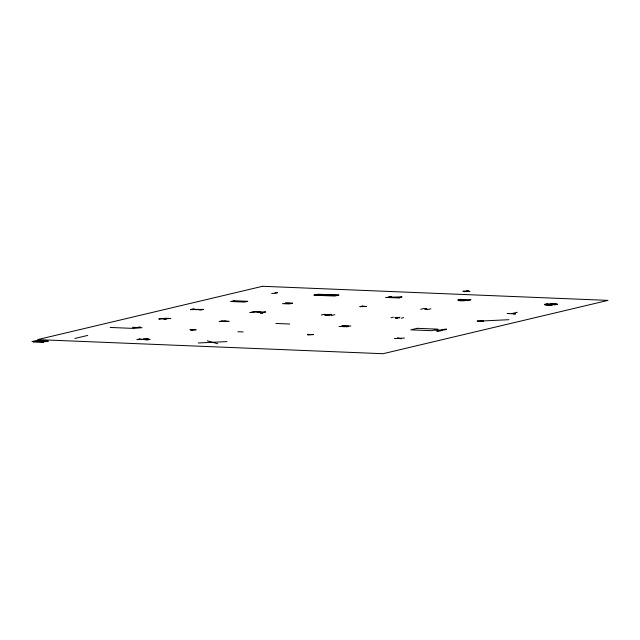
<?xml version="1.0" encoding="UTF-8"?>
<svg xmlns="http://www.w3.org/2000/svg" width="640" height="640" viewBox="0 0 640 640"><rect width="100%" height="100%" fill="white"/><g stroke="black" fill="none" stroke-linecap="round" stroke-linejoin="round"><path stroke-width="0.96" d="M227.048 321.368L224.536 321.392L227.048 321.408M260.136 312.912L262.96 312.888L260.152 312.968M191.256 329.832L193 329.896M426.864 309.088L425.016 309.048L426.784 309.104M387.848 297.184L389.624 297.24M74.872 338.464L87.728 335.416M237.864 331.744L243.12 331.928M163.984 318.896L166.472 319.024M425.056 309.032L426.88 309.032M394.76 317.576L399.944 317.792M34.16 341.64L33.192 341.872L43.552 342.024L32 341.552L36.824 340.408L47.184 340.832L42.032 342.096L48.328 341.176L46.256 341.096M195.76 309.8L198.24 309.216M137.304 327.504L140.112 326.832M314.056 295.192L318.072 294.24L338.8 295.088L334.784 296.04L314.056 295.192L338.8 295.088M251.944 312.344L252.664 312.448L249.832 312.52L255.4 311.504L262.952 312.592M257.936 312.336L260.416 311.752M262.152 312.784L265.768 311.92L252.592 312.168M391.696 296.464L388.488 297.224L402.064 296.888L398.848 297.648M321.264 315.048L324.48 314.28M330.608 314.312L325.784 315.448L327.944 315.536M331.632 315.464L334.84 314.704M420.736 309.264L423.944 308.496L427.64 309.544L430.856 308.784M462.288 300.368L464.36 299.88M390.968 317.76L393.376 317.184M399.208 317.24L395.496 318.128L397.76 318.216M401.328 318.184L403.736 317.608M511.4 313.68L517.336 312.272M548.888 304.8L556.392 303.856L550.344 303.608L550.96 304.304M133.488 328.408L142.048 327.696L132.552 327.304L133.488 328.408L110.168 327.456M223.856 321.128L229.128 321.376L222.544 321.504M198.232 342.976L226.912 341.616M339.064 326.544L350.872 325.984M480.256 321.064L508.936 319.704M394.368 338.552L404.488 338.072M165.536 319.096C167.512 319.08 161.904 319.04 165.368 319.096M399.792 297.984L385.544 297.408M289.696 324.008L275.88 323.44M274.864 292.592L277.608 292.704L274.4 293.464L271.648 293.352M285.704 302.88L292.616 303.16L289.4 303.92L282.496 303.64M224.64 321.352L226.944 321.448M434.784 329.928L441.688 330.208A11.432 1.216 -0.5 0 0 446.592 329.048A11.432 1.216 -0.5 0 0 441.688 330.208A11.432 1.216 -0.5 0 1 436.792 331.376A11.432 1.216 -0.5 0 1 441.688 330.208M207.336 340.816L217.8 343.776M513.488 313.944L515.616 313.864L507.208 313.512L509.36 313.432M397.584 337.784L401.28 338.832M342.816 325.656L347.128 326.872M285.024 303.4L290.096 303.376L285.04 303.376M324.624 314.864C333.664 316.304 334.456 313.384 324.624 314.864M477.248 321.064L483.272 321.04L477.248 321.064M262.568 286.288L37.6 339.616L383.032 353.712L608 300.384L262.568 286.288M193.224 308.96L190.408 309.632L203.584 309.384L200.776 310.056L193.224 308.96M233.96 300.744L230.744 301.504L244.56 302.072L247.776 301.312L233.96 300.744M161.568 318.392L158.752 319.056L170.776 318.488L164.728 318.24L165.344 318.936L161.568 318.392M139.704 338.928L136.896 339.6L150.072 339.352L147.256 340.016L139.704 338.928M222.016 320.856L219.208 321.52L225.648 321.392L222.016 320.856M362.264 306.08L359.784 306.672L366.544 306.512L362.264 306.08M463.808 291.176L462.904 291.392L469.984 291.432L463.808 291.176M466.84 291.032L464.008 291.704L468.88 291.112L466.84 291.032M460.584 299.336L457.776 300L470.944 299.752L468.136 300.424L460.584 299.336M417.272 328.32L410.84 329.848L431.568 330.688L438 329.168L417.272 328.32M547.184 303.76L544.376 304.424L557.544 304.184L554.736 304.848L547.184 303.76M148.328 338.968L143.48 339.472L143.432 338.768L148.328 338.968M195.992 329.784L190.56 330.232L189.952 329.536L195.992 329.784M313.392 334.584L307.96 335.032L307.344 334.344L313.392 334.584M192.68 329.936L191.616 329.936L192.664 329.936M465.736 300.512L458.832 300.232A3.808 0.408 -0.5 0 0 460.544 300.784A3.808 0.408 -0.5 0 0 465.728 300.512M552.328 304.936L545.44 304.656A3.808 0.408 -0.5 0 0 547.144 305.208A3.808 0.408 -0.5 0 0 552.328 304.936M343.04 326.632A3.808 0.408 -0.5 0 0 348.776 326.232A3.808 0.408 -0.5 0 0 343.088 325.928A3.808 0.408 -0.5 0 0 343.04 326.632"/></g></svg>
